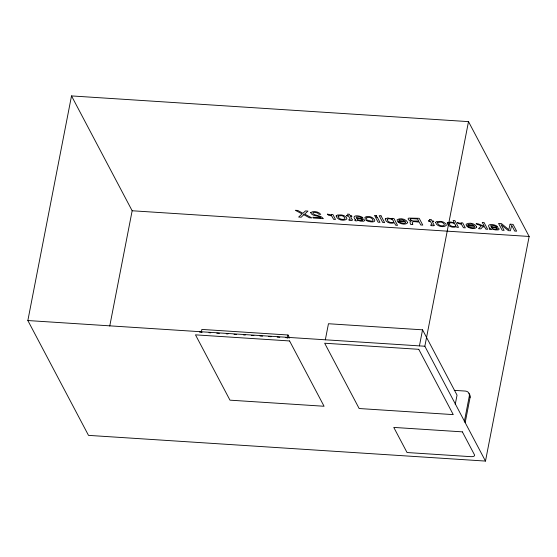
<?xml version="1.0" encoding="UTF-8"?>
<svg xmlns="http://www.w3.org/2000/svg" width="557" height="557" viewBox="0 0 557 557"><rect width="100%" height="100%" fill="white"/><g stroke="black" fill="none" stroke-linecap="round" stroke-linejoin="round"><path stroke-width="0.84" d="M27.85 320.54L71.512 95.922L468.5 121.628L529.15 236.46L485.488 461.078L88.5 435.372L27.85 320.54L424.845 346.238L485.488 461.078M109.75 326.054L132.155 210.762L71.512 95.922M201.293 332.411L201.871 329.417L287.997 334.994L289.605 338.036M287.412 337.988L287.997 334.994M325.323 339.833L328.456 323.735L422.547 329.828L457.039 395.129L455.229 404.452M419.421 345.925L422.547 329.828M424.845 346.238L468.5 121.628M464.308 421.816L469.349 395.881A4.992 4.359 -27.8 0 0 465.436 391.077L454.227 390.353M465.179 422.679L470.108 397.315A4.992 4.359 -27.8 0 0 468.924 393.632M132.155 210.762L529.15 236.46M199.517 332.083L202.107 332.25M209.014 332.696L210.741 332.808M216.784 333.197L219.374 333.365M226.281 333.817L228.008 333.928M234.051 334.318L236.641 334.485M243.548 334.931L245.275 335.042M251.311 335.439L253.901 335.606M259.945 335.996L262.535 336.163M268.578 336.553L271.168 336.72M277.212 337.11L279.802 337.277M285.845 337.674L288.435 337.841M469.349 395.881L470.108 397.315M407.633 222.368L407.633 222.856C405.204 225.3 400.448 223.865 397.963 221.992L403.331 223.308L405.064 223.176L405.663 222.508L405.531 221.846L397.468 221.324L397.085 219.792C400.072 217.62 405.949 218.908 407.633 222.368M476.646 226.838L476.646 227.326C474.209 229.769 469.454 228.328 466.975 226.455L472.336 227.778L474.07 227.646L474.675 226.978L474.536 226.316L466.474 225.794L466.091 224.262C469.078 222.09 474.954 223.371 476.646 226.838M336.163 215.949C337.027 220.008 344.184 221.575 346.955 218.915L346.336 217.293L344.282 215.81A4.741 1.894 11 0 0 341.26 214.946L337.479 215.002L336.163 215.949M435.581 222.382C436.444 226.441 443.602 228.008 446.38 225.348L445.76 223.726L443.699 222.243A4.741 1.894 11 0 0 440.678 221.38L436.897 221.435L435.581 222.382M355.665 219.931L354.579 220.112L355.596 220.837L357.009 220.864L357.524 220.238L360.664 221.178L363.77 221.213L364.71 220.377L363.624 219.18L356.731 217.85L356.007 216.979L359.488 216.868L361.194 217.787L362.92 217.898C361.033 215.406 349.949 214.146 355.665 219.931M490.174 228.642L489.088 228.816L490.111 229.547L491.518 229.575L492.033 228.948L495.173 229.888L498.285 229.916L499.225 229.08L498.132 227.89L491.239 226.553L490.515 225.689L493.996 225.571L495.702 226.497L497.429 226.608C495.549 224.116 484.458 222.856 490.174 228.642M455.71 225.397L455.424 226.212C453.224 227.068 449.805 226.233 449.179 223.677L449.429 223.127C451.532 222.201 454.951 222.988 455.71 225.397M387.226 219.395C387.359 222.132 391.209 223.072 393.388 222.236L393.695 221.505C392.915 219.075 389.663 218.184 387.47 219.061L387.226 219.395M310.653 212.642C312.024 216.513 318.124 215.197 320.895 217.745L312.86 217.223L313.278 218.01L323.38 218.664C320.929 215.141 315.812 216.116 312.811 213.512L313.097 212.642L314.97 212.44L317.358 212.941L318.882 214.243L320.762 214.368C318.632 211.674 313.396 210.504 310.653 212.642M366.75 217.891L366.701 218.288L364.898 218.177L364.919 217.355C370.767 213.178 381.524 224.165 368.776 221.491A3.941 1.574 11 0 1 366.701 220.6L365.712 219.709L371.568 221.199A2.367 0.947 11 0 0 372.821 220.823L373.044 220.287C372.431 217.808 369.249 216.979 367.049 217.578L366.75 217.891M412.786 224.234C409.764 225.286 410.683 223.844 409.903 221.783L411.17 221.122L408.622 219.924L408.037 218.831L408.678 218.1L419.184 218.302L422.77 225.098L420.723 224.965L419.184 222.048C417.576 222.334 409.896 219.931 412.786 224.234M338.21 216.06L338.106 216.541C338.935 219.103 342.464 220.029 344.755 219.019L344.825 217.752L343.314 216.297A2.625 1.044 11 0 0 341.35 215.643L338.21 216.06M437.635 222.501L437.524 222.974C438.352 225.543 441.889 226.462 444.173 225.453L444.249 224.186L442.738 222.73A2.625 1.044 11 0 0 440.775 222.076L437.635 222.501M510.115 224.193L508.813 229.651L501.474 223.636L498.578 223.448L502.163 230.236L504.106 230.361L501.042 224.631L508.367 230.64L510.393 230.772L511.702 225.32L514.682 231.051L516.631 231.176L513.046 224.38L510.115 224.193M410.279 218.992C411.01 222.229 416.636 220.398 418.78 221.282L417.555 218.964L411.637 218.616L410.279 218.992M399.084 219.952L399.014 220.788L405.127 221.185L402.53 219.695L399.084 219.952M468.089 224.422L468.026 225.251L474.139 225.648L471.535 224.165L468.089 224.422M447.375 222.737L447.201 223.148C447.995 226.803 453.419 228.133 456.462 226.664L456.803 227.298L458.502 227.409L454.909 220.593L453.106 220.481L454.408 222.946L450.745 221.999L447.375 222.737M385.402 218.748L385.221 219.145C385.973 222.828 391.279 224.011 394.363 222.723L395.7 225.251L397.545 225.369L393.903 218.469L392.107 218.351L392.448 219.005L387.742 217.968L385.402 218.748M352.303 219.994L351.585 220.488L349.086 220.328L348.738 219.667L350.29 219.402L348.585 216.165L346.83 216.053L346.468 215.371L348.229 215.489L347.498 214.104L349.371 214.229L350.095 215.608L351.585 215.705L351.947 216.388L350.457 216.29L352.303 219.994M434.175 225.293L433.457 225.794L430.958 225.627L430.61 224.972L432.162 224.701L430.457 221.47L428.702 221.352L428.34 220.676L430.101 220.788L429.37 219.409L431.236 219.528L431.967 220.913L433.457 221.004L433.819 221.686L432.329 221.589L434.175 225.293M482.989 226.581L480.872 228.857L478.512 228.704L481.325 225.898L476.131 223.768L478.498 223.921L484.353 226.33L482.271 222.389L484.047 222.508L487.633 229.296L485.857 229.185L484.875 227.326L482.989 226.581M303.781 214.696L301.184 217.223L298.643 217.063L302.117 213.923L295.307 210.281L297.737 210.442L302.938 213.289L305.417 210.936L307.972 211.103L304.658 214.09L311.899 217.919L309.434 217.759L303.781 214.696M362.698 220.245C360.762 220.983 357.573 220.495 356.633 218.379L361.451 219.186L362.698 220.245M497.206 228.955C495.277 229.693 492.082 229.206 491.142 227.089L495.967 227.897L497.206 228.955M328.226 214.939L327.467 214.062L331.561 215.232L331.109 214.382L332.87 214.494L335.481 219.444L333.629 219.326L331.68 215.97L328.226 214.939M458.063 223.343L457.304 222.466L461.398 223.642L460.945 222.786L462.7 222.897L465.318 227.855L463.466 227.729L461.516 224.374L458.063 223.343M376.393 215.538L374.513 215.413L375.014 216.353L376.894 216.478L376.393 215.538M381.023 215.831L379.171 215.712L382.756 222.508L384.608 222.626L381.023 215.831M377.381 217.397L375.502 217.279L378.106 222.201L379.985 222.327L377.381 217.397M289.577 340.947L195.479 334.854L229.971 400.163L324.07 406.255L289.577 340.947M418.76 349.316L324.668 343.223L359.154 408.525L453.252 414.617L418.76 349.316M462.359 431.856L393.778 427.414L407.042 452.528L470.839 456.663A4.992 1.991 11 0 0 474.48 454.818L462.359 431.856"/></g></svg>
